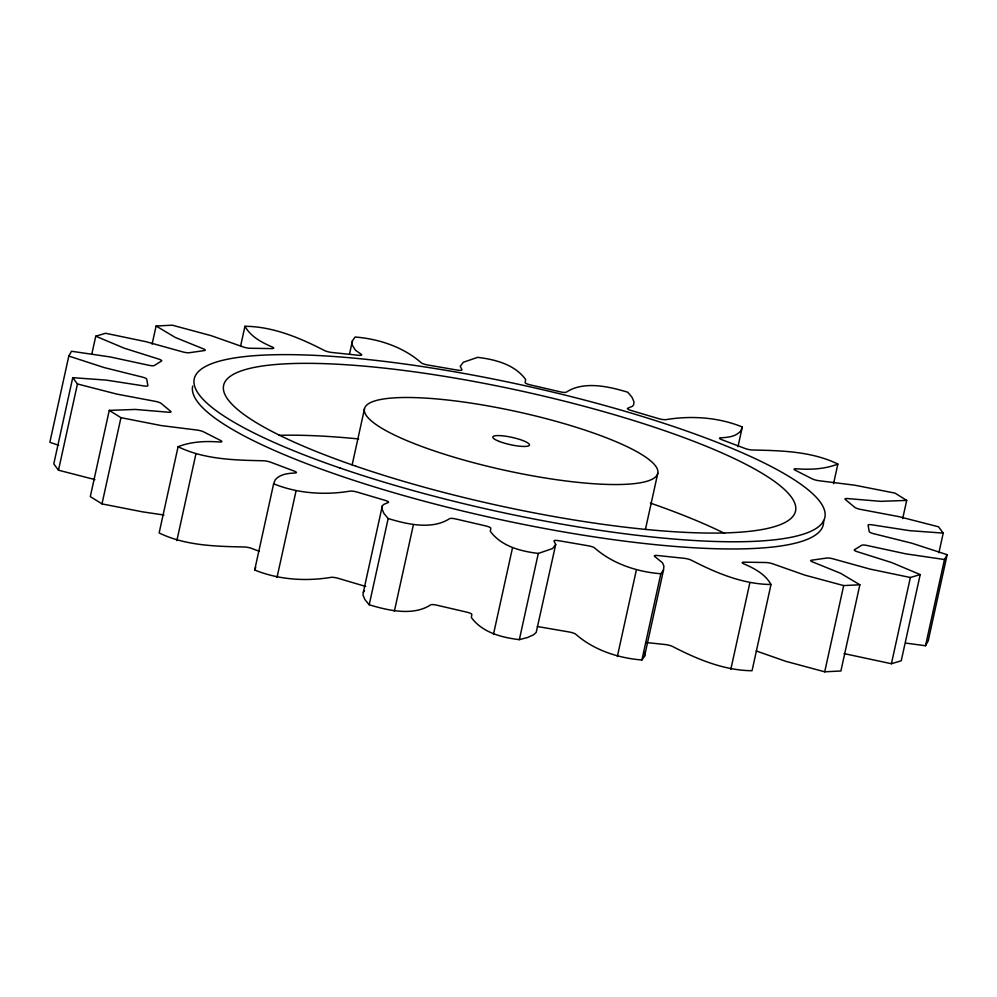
<?xml version="1.0" encoding="UTF-8"?>
<svg xmlns="http://www.w3.org/2000/svg" width="997" height="997" viewBox="0 0 997 997"><rect width="100%" height="100%" fill="white"/><g stroke="black" fill="none" stroke-linecap="round" stroke-linejoin="round"><path stroke-width="1.5" d="M737.992 446.656L742.316 426.99C718.476 417.269 691.395 415.45 666.083 419.625A5.895 1.171 12.4 0 1 658.394 418.566L631.3 410.54A5.895 1.171 12.4 0 1 627.736 408.259L632.459 406.253L633.668 404.745L633.992 401.866L632.048 397.354L627.786 392.232C609.067 386.549 583.968 380.655 566.371 392.12A5.895 1.171 12.4 0 1 559.766 391.721L530.641 384.954A5.895 1.171 12.4 0 1 525.145 382.536L525.631 379.471C514.639 364.404 495.26 359.493 477.65 357.35L463.393 362.235L460.265 366.235L461.935 369.737A5.895 1.171 12.4 0 1 456.938 370.024L428.137 365.064A5.895 1.171 12.4 0 1 421.183 362.721C403.249 346.919 378.661 338.843 355.106 337.023L352.452 340.737L352.066 344.788L355.368 350.146L361.226 354.296A5.895 1.171 12.4 0 1 358.247 355.256L332.113 352.502A5.895 1.171 12.4 0 1 324.237 350.408C299.673 337.759 272.904 326.505 244.95 326.281L240.626 345.947M537.296 626.627A5.895 1.171 12.4 0 1 540.062 626.976L568.863 631.936A5.895 1.171 12.4 0 1 575.817 634.279C593.751 650.081 618.339 658.157 641.894 659.977L644.548 656.263L644.934 652.212M644.548 656.263L663.516 570.047L663.89 565.997L662.444 562.757L654.73 556.476A5.895 1.171 12.4 0 1 657.708 555.528L683.842 558.27A5.895 1.171 12.4 0 1 691.719 560.376C716.282 573.026 743.064 584.279 771.005 584.491L752.05 670.719C724.096 670.495 697.327 659.241 672.763 646.592A5.895 1.171 12.4 0 0 664.887 644.498L646.442 642.554M259.307 551.304L252.154 548.599A5.895 1.171 12.4 0 0 244.016 546.979C215.414 546.381 185.218 545.658 159.134 532.946L178.089 446.731C204.173 459.43 234.37 460.165 262.984 460.751A5.895 1.171 12.4 0 1 271.109 462.384L293.99 471.008A5.895 1.171 12.4 0 1 295.349 472.977C288.245 473.338 280.169 473.974 275.234 479.831L273.639 483.782C297.48 493.503 324.561 495.335 349.872 491.16A5.895 1.171 12.4 0 1 357.562 492.206L384.655 500.232A5.895 1.171 12.4 0 1 388.232 502.513L383.496 504.532L382.287 506.027L363.332 592.255L363.008 595.134L364.952 599.646L369.214 604.768C387.933 610.451 413.032 616.345 430.629 604.88A5.895 1.171 12.4 0 1 437.234 605.279L466.359 612.046A5.895 1.171 12.4 0 1 471.855 614.464L471.369 617.529C482.361 632.597 501.74 637.507 519.35 639.65L527.675 637.457L533.607 634.765L536.199 632.41L555.703 544.536L554.02 541.035A5.895 1.171 12.4 0 1 559.018 540.748L587.819 545.708A5.895 1.171 12.4 0 1 594.773 548.063C612.706 563.853 637.295 571.929 660.849 573.749L663.516 570.047M382.287 506.027L381.963 508.906L383.907 513.43L388.169 518.54C406.901 524.223 431.988 530.117 449.585 518.664A5.895 1.171 12.4 0 1 456.19 519.063L485.327 525.83A5.895 1.171 12.4 0 1 490.811 528.236L490.325 531.301C501.329 546.368 520.696 551.279 538.305 553.422L552.562 548.549L555.703 544.536M91.761 354.359L95.762 336.213L124.201 348.19L157.676 358.758A5.895 1.171 12.4 0 1 161.464 361.064L154.323 365.488A5.895 1.171 12.4 0 1 147.581 365.014L110.106 356.926L71.485 351.256L68.805 356.066L49.85 442.294L58.611 445.273M68.805 356.066L104.186 367.581L141.051 376.766A5.895 1.171 12.4 0 1 146.721 379.184L147.868 385.527A5.895 1.171 12.4 0 1 142.696 385.752L106.467 380.131L72.744 377.664L53.788 463.892L58.487 470.198L94.914 479.594M58.487 470.198L77.442 383.97L72.744 377.664M77.442 383.97L116.873 394.102L154.161 401.143A5.895 1.171 12.4 0 1 161.24 403.473L170.599 411.238A5.895 1.171 12.4 0 1 167.396 412.135L135.355 409.443L109.271 410.378L90.303 496.593L101.993 503.884L142.297 511.81L163.944 515.025M101.993 503.884L120.949 417.656L109.271 410.378M152.105 344.152L156.105 326.007L172.282 325.196L211.165 335.665L242.184 346.595A5.895 1.171 12.4 0 0 250.334 348.265L271.695 348.589A5.895 1.171 12.4 0 0 272.405 347.056C261.837 342.544 250.721 336.724 244.95 326.281M176.855 540.623L195.811 454.408M365.7 586.46L338.606 578.434A5.895 1.171 12.4 0 0 330.917 577.375C305.605 581.55 278.524 579.731 254.684 570.01L273.639 483.782M277.016 577.45L295.972 491.234M349.448 354.346L352.452 340.737M352.128 465.013L364.491 408.77M369.214 604.768L388.169 518.54M394.338 611.373L413.306 525.157M493.453 634.404L512.421 548.188M519.35 639.65L538.305 553.422M617.342 656.524L636.298 570.309M645.42 529.494L657.783 473.263A150.148 29.935 12.4 0 0 443.378 399.573A150.148 29.935 12.4 0 0 432.249 450.22A150.148 29.935 12.4 0 0 657.783 473.263M641.894 659.977L660.849 573.749M730.826 669.336L749.781 583.12M833.542 483.707L837.866 464.054C811.782 451.342 781.586 450.619 752.984 450.021A5.895 1.171 12.4 0 1 744.846 448.401L721.965 439.764A5.895 1.171 12.4 0 1 720.607 437.795C727.723 437.446 735.786 436.798 740.721 430.953L742.316 426.99M824.718 671.804L843.674 585.588L859.863 584.765L840.895 670.993L824.718 671.804L785.835 661.335L756.212 650.966M902.696 518.552L906.697 500.407L895.007 493.116L854.703 485.19L820.033 480.853A5.895 1.171 12.4 0 1 812.094 478.797L795.307 470.248A5.895 1.171 12.4 0 1 796.267 468.764C810.237 469.836 824.681 469.238 837.866 464.054M891.418 663.728L910.373 577.5L920.206 574.571L901.238 660.787L891.418 663.728L844.06 653.596M938.887 552.774L943.212 533.108L938.513 526.802L899.082 516.67L861.794 509.629A5.895 1.171 12.4 0 1 854.716 507.299L845.356 499.534A5.895 1.171 12.4 0 1 848.559 498.65L880.6 501.341L906.697 500.407M906.136 643.14L925.515 645.744L944.483 559.529L947.15 554.706L911.781 543.191L874.905 534.006A5.895 1.171 12.4 0 1 869.234 531.588L868.088 525.245A5.895 1.171 12.4 0 1 873.272 525.02L909.488 530.641L943.212 533.108M947.15 554.706L928.195 640.934L925.515 645.744M254.684 570.01L255.743 567.368M363.332 592.255L364.541 590.747M178.089 446.731C191.274 441.534 205.718 440.936 219.689 442.007A5.895 1.171 12.4 0 0 220.661 440.524L203.862 431.975A5.895 1.171 12.4 0 0 195.935 429.919L161.252 425.582L120.949 417.656M95.762 336.213L105.582 333.272L145.973 341.684L181.666 351.605A5.895 1.171 12.4 0 0 189.418 352.714L204.273 350.583A5.895 1.171 12.4 0 0 202.678 348.576L175.31 337.472L156.105 326.007M944.483 559.529L905.862 553.858L868.375 545.758A5.895 1.171 12.4 0 0 861.632 545.297L854.504 549.721A5.895 1.171 12.4 0 0 858.28 552.014L891.754 562.595L920.206 574.571M910.373 577.5L869.995 569.088L834.29 559.18A5.895 1.171 12.4 0 0 826.538 558.058L811.683 560.189A5.895 1.171 12.4 0 0 813.278 562.196L840.645 573.312L859.863 584.765M843.674 585.588L804.791 575.107L773.772 564.177A5.895 1.171 12.4 0 0 765.621 562.507L744.273 562.183A5.895 1.171 12.4 0 0 743.55 563.729C754.118 568.24 765.235 574.048 771.005 584.491M823.51 520.446A322.829 64.356 12.4 0 1 504.482 520.484A322.829 64.356 12.4 0 1 192.683 386.063M278.587 435.34A292.794 58.374 12.4 0 1 358.621 438.942M650.455 503.111A292.794 58.374 12.4 0 1 724.632 533.407M499.347 441.459A18.769 3.739 12.4 0 0 529.208 445.485A18.769 3.739 12.4 0 0 504.868 436.1A18.769 3.739 12.4 0 0 499.347 441.459M339.94 467.979A322.829 64.356 12.4 0 0 824.855 517.53A322.829 64.356 12.4 0 0 363.88 359.107A322.829 64.356 12.4 0 0 339.94 467.979M355.717 466.135A292.794 58.374 12.4 0 0 795.531 511.075A292.794 58.374 12.4 0 0 377.427 367.395A292.794 58.374 12.4 0 0 355.717 466.135"/></g></svg>
